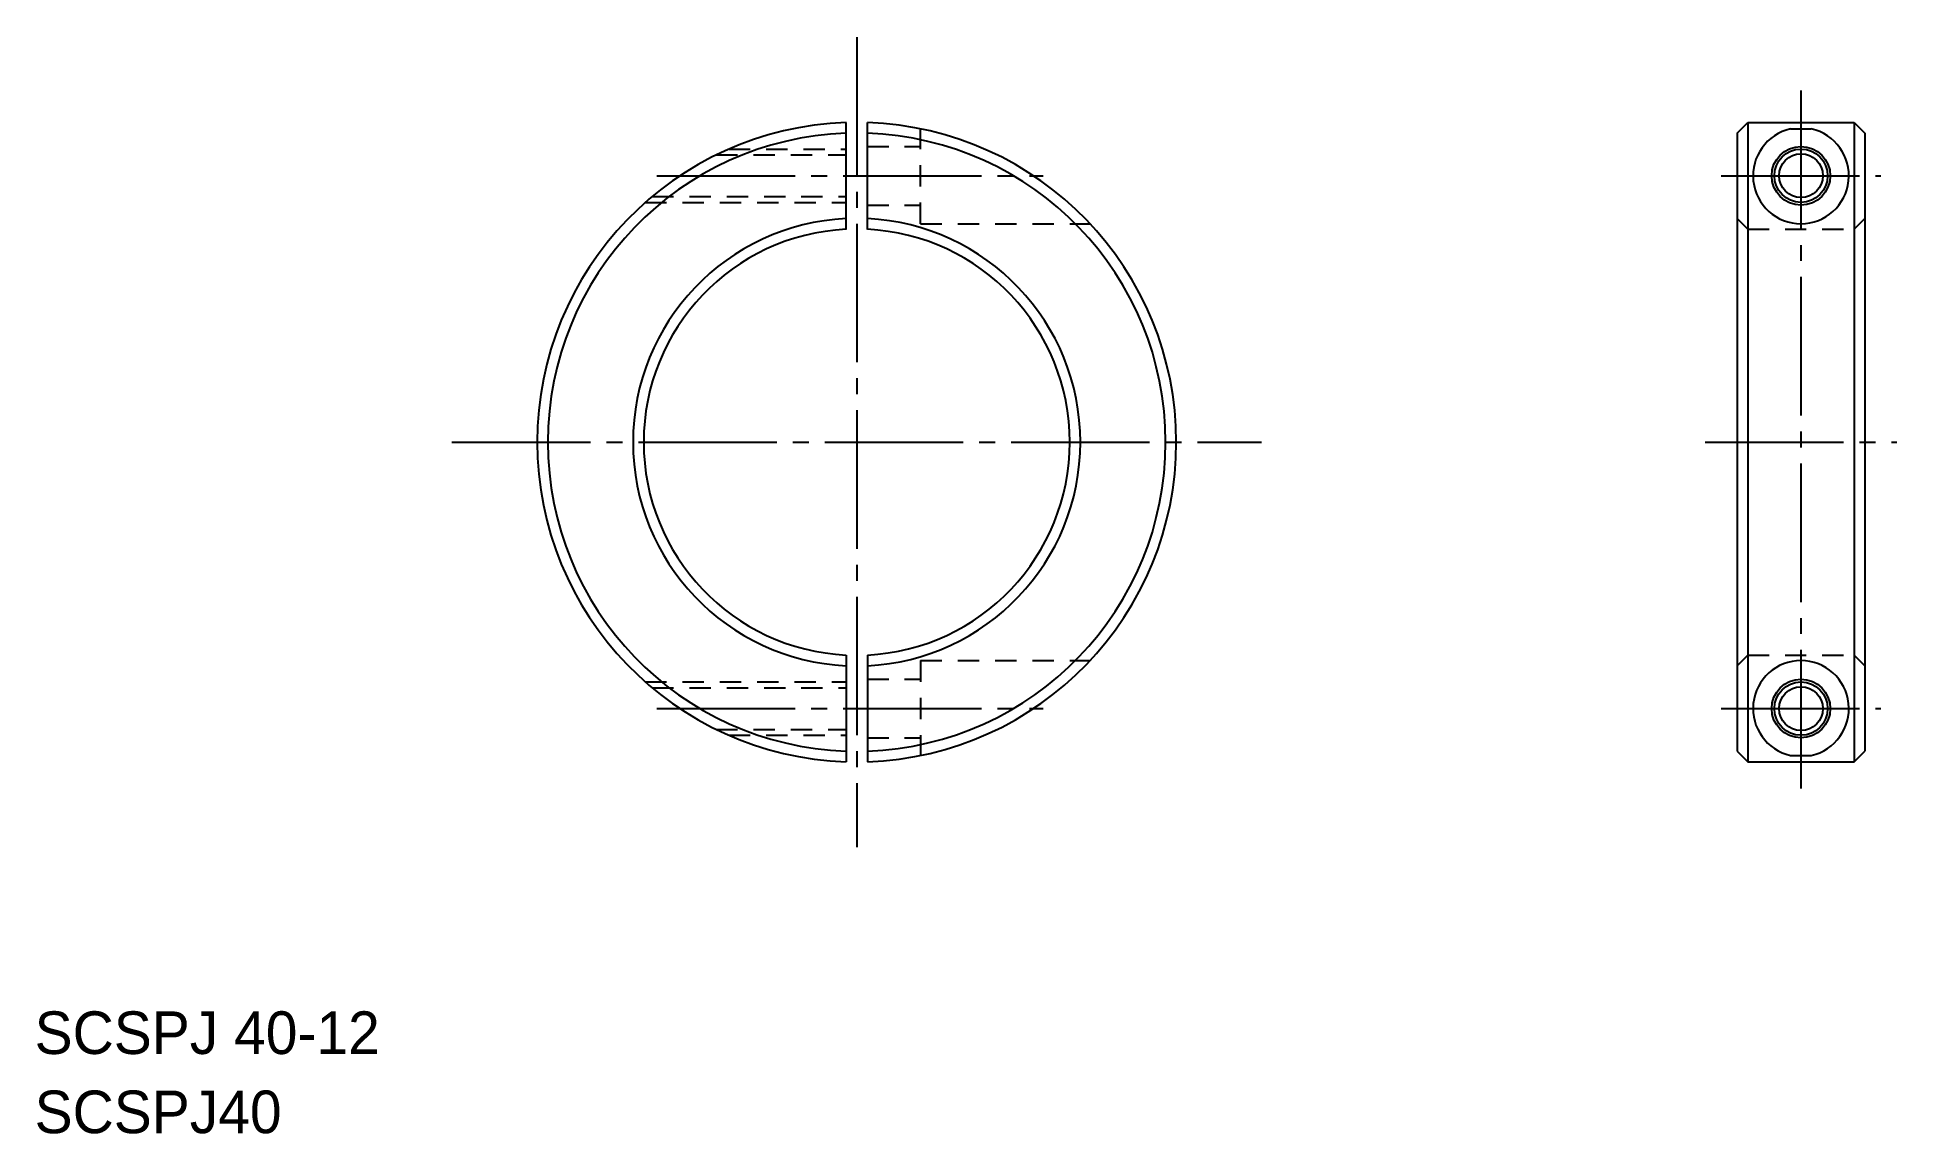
# Model space of a CAD drawing. Extents: x 62 to 237, y 163 to 266.
import ezdxf

# ---------------------------------------------------------------- set-up
doc = ezdxf.new("R2010")
doc.units = 0
doc.linetypes.add('CENTER', pattern=[17.5, 13, -1.5, 1.5, -1.5])
doc.linetypes.add('DASHED', pattern=[3.5, 2, -1.5])
doc.layers.get('0').update_dxf_attribs({"linetype": 'CONTINUOUS'})
doc.layers.add('CENTER', color=1, linetype='CENTER')

msp = doc.modelspace()

# ---------------------------------------------------------------- linework, layer by layer
at = {"color": 7, "linetype": 'CONTINUOUS'}
for p, q in [((138, 248.3), (138, 258.31)), ((140, 248.3), (140, 258.31)), ((221.65, 257.33), (222.65, 258.33)), ((221.65, 257.33), (221.65, 199.33)), ((222.65, 258.33), (222.65, 198.33)), ((222.65, 258.33), (232.65, 258.33)), ((226.68, 257.72), (228.62, 257.72)), ((232.65, 258.33), (232.65, 198.33)), ((232.65, 258.33), (233.65, 257.33)), ((233.65, 257.33), (233.65, 199.33)), ((138, 208.35), (138, 198.34)), ((140, 208.35), (140, 198.34)), ((221.65, 199.33), (222.65, 198.33)), ((232.65, 198.33), (233.65, 199.33)), ((222.65, 198.33), (232.65, 198.33)), ((226.68, 198.93), (228.62, 198.93))]:
    msp.add_line(p, q, dxfattribs=at)
at = {"color": 3, "linetype": 'DASHED'}
for p, q in [((145, 248.83), (145, 257.72)), ((125.82, 255.28), (138, 255.28)), ((127.01, 255.83), (138, 255.83)), ((140, 256.08), (145, 256.08)), ((119.15, 250.83), (138, 250.83)), ((119.8, 251.38), (138, 251.38)), ((140, 250.58), (145, 250.58)), ((145, 248.83), (160.9, 248.83)), ((222.65, 248.33), (221.65, 249.33)), ((222.65, 248.33), (232.65, 248.33)), ((232.65, 248.33), (233.65, 249.33)), ((145, 207.83), (145, 198.93)), ((145, 207.83), (160.9, 207.83)), ((222.65, 208.33), (221.65, 207.33)), ((222.65, 208.33), (232.65, 208.33)), ((232.65, 208.33), (233.65, 207.33)), ((140, 206.08), (145, 206.08)), ((119.15, 205.83), (138, 205.83)), ((119.8, 205.28), (138, 205.28)), ((125.82, 201.38), (138, 201.38)), ((127.01, 200.83), (138, 200.83)), ((140, 200.58), (145, 200.58))]:
    msp.add_line(p, q, dxfattribs=at)
for p, q in [((233.65, 245.33), (233.65, 245.33)), ((233.65, 228.33), (233.65, 228.33))]:
    msp.add_line(p, q)
at = {"color": 7, "linetype": 'CONTINUOUS'}
for centre, radius in [((227.65, 253.33), 2.75), ((227.65, 253.33), 2.05), ((227.65, 203.33), 2.75), ((227.65, 203.33), 2.05)]:
    msp.add_circle(centre, radius, dxfattribs=at)
at = {"color": 3, "linetype": 'CONTINUOUS'}
for centre in [(227.65, 253.33), (227.65, 203.33)]:
    msp.add_circle(centre, 2.5, dxfattribs=at)
at = {"color": 7, "linetype": 'CONTINUOUS'}
for centre, radius, start, end in [((139, 228.33), 30, 91.9102, 268.0898), ((139, 228.33), 29, 91.9761, 268.0239), ((139, 228.33), 30, 271.9102, 88.0898), ((139, 228.33), 29, 271.9761, 88.0239), ((227.65, 253.33), 4.5, 102.4679, 77.5321), ((139, 228.33), 21, 92.7294, 267.2706), ((139, 228.33), 20, 92.866, 267.134), ((139, 228.33), 21, 272.7294, 87.2706), ((139, 228.33), 20, 272.866, 87.134), ((227.65, 203.33), 4.5, 282.4679, 257.5321)]:
    msp.add_arc(centre, radius, start, end, dxfattribs=at)
at = {"layer": 'CENTER', "color": 1, "linetype": 'CENTER'}
for p, q in [((139, 266.33), (139, 190.33)), ((227.65, 261.33), (227.65, 195.33)), ((120.22, 253.33), (156.49, 253.33)), ((220.15, 253.33), (235.15, 253.33)), ((101, 228.33), (177, 228.33)), ((218.65, 228.33), (236.65, 228.33)), ((120.22, 203.33), (156.49, 203.33)), ((220.15, 203.33), (235.15, 203.33))]:
    msp.add_line(p, q, dxfattribs=at)

# ---------------------------------------------------------------- texts
for s, p in [('SCSPJ 40-12', (61.82, 170.92)), ('SCSPJ40', (61.82, 163.49))]:
    msp.add_text(s, height=4).set_placement(p)

doc.saveas('drawing.dxf')
